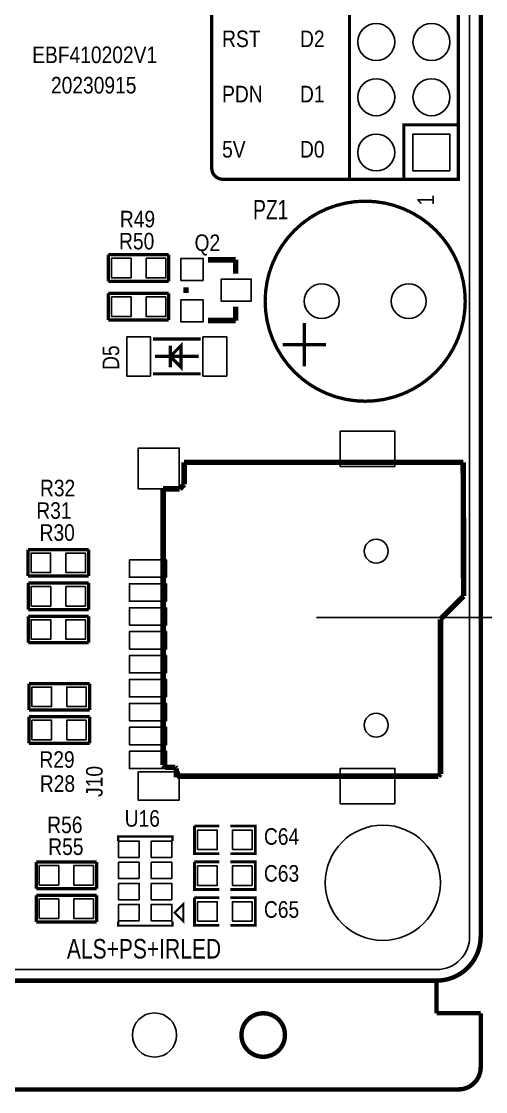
# Model space of a CAD drawing. Extents: x -25 to 204, y -24 to 158.
# Drawn here: x 154.89 to 176.23, y -5.13 to 44.08 of the extents above; entities that cross this region are included whole.
import ezdxf
from ezdxf.enums import TextEntityAlignment as Align

# ---------------------------------------------------------------- set-up
doc = ezdxf.new("R2010")
doc.units = 0
for name, color, linetype in [('BG_DESIGN_OUTLINE', 85, 'CONTINUOUS'), ('BG_DIMENSION', 2, 'CONTINUOUS'), ('BG_OUTLINE', 3, 'CONTINUOUS'), ('BG_SILKSCREEN_TOP', 7, 'CONTINUOUS'), ('PG_SILKSCREEN_TOP', 254, 'CONTINUOUS'), ('PIN_SOLDERMASK_TOP', 92, 'CONTINUOUS'), ('RD_SILKSCREEN_TOP', 7, 'CONTINUOUS'), ('RKI_ALL', 43, 'CONTINUOUS')]:
    doc.layers.add(name, color=color, linetype=linetype)

msp = doc.modelspace()

# ---------------------------------------------------------------- linework, layer by layer
at = {"layer": 'BG_DESIGN_OUTLINE'}
msp.add_lwpolyline([(0.007595, 117.940607), (0.007595, 2.004593, 0.414214), (2.039595, -0.027407), (173.975497, -0.027407, 0.414218), (176.007497, 2.004593), (176.007497, 117.940607, 0.414214), (173.975497, 119.972607), (2.039595, 119.972607, 0.414209)], format="xyb", close=True, dxfattribs=at)
at = {"layer": 'BG_DIMENSION'}
msp.add_lwpolyline([(168.457093, 16.670503), (181.058312, 16.670503)], dxfattribs=at)
at = {"layer": 'BG_OUTLINE', "const_width": 0.2032}
for points in [[(0.007595, 117.940607), (0.007595, 2.004593, 0.414214), (2.039595, -0.027407), (173.975497, -0.027407, 0.414218), (176.007497, 2.004593), (176.007497, 117.940607, 0.414214), (173.975497, 119.972607), (2.039595, 119.972607, 0.414209), (0.007595, 117.940607)], [(176.007497, -1.527404), (176.007497, -4.011397, -0.414214), (174.991497, -5.027397), (1.023595, -5.027397, -0.414214), (0.007595, -4.011397), (0.007595, -1.527404)], [(167.007515, -2.527402, 1), (165.007519, -2.527402, 1), (167.007515, -2.527402)]]:
    msp.add_lwpolyline(points, format="xyb", dxfattribs=at)
for points in [[(173.975497, -0.027407), (173.975497, -1.527404)], [(173.975497, -1.527404), (176.007497, -1.527404)]]:
    msp.add_lwpolyline(points, dxfattribs=at)
at = {"layer": 'BG_SILKSCREEN_TOP', "const_width": 0.1524}
msp.add_lwpolyline([(169.9736, 36.82271), (164.149608, 36.82271, -0.414204), (163.641608, 37.33071), (163.641608, 59.853093), (163.649812, 59.853093), (163.649812, 61.6347, -0.414194), (164.157812, 62.1427), (169.9736, 62.1427)], format="xyb", dxfattribs=at)
at = {"layer": 'PG_SILKSCREEN_TOP'}
for points, const_width in [([(169.9736, 36.82271), (169.9736, 62.1427), (174.97359, 62.1427), (174.97359, 36.82271), (169.9736, 36.82271)], 0.150012), ([(172.473595, 36.82271), (172.473595, 39.322705), (174.97359, 39.322705)], 0.150012), ([(158.884595, 32.128993), (158.884595, 33.348193)], 0.1524), ([(158.884595, 33.348193), (161.665895, 33.348193)], 0.1524), ([(161.665895, 33.348193), (161.665895, 32.128993)], 0.1524), ([(164.739295, 33.119593), (163.469295, 33.119593)], 0.254), ([(164.739295, 32.484593), (164.739295, 33.119593)], 0.254), ([(161.665895, 32.128993), (158.884595, 32.128993)], 0.1524), ([(158.884595, 30.350993), (158.884595, 31.570193)], 0.1524), ([(158.884595, 31.570193), (161.665895, 31.570193)], 0.1524), ([(161.665895, 31.570193), (161.665895, 30.350993)], 0.1524), ([(162.453295, 31.849593), (162.453295, 31.595593)], 0.254), ([(164.739295, 30.960593), (164.739295, 30.325593)], 0.254), ([(161.665895, 30.350993), (158.884595, 30.350993)], 0.1524), ([(164.739295, 30.325593), (163.469295, 30.325593)], 0.254), ([(167.895499, 30.214595), (167.895499, 28.214599)], 0.1524), ([(160.931606, 29.474592), (163.131602, 29.474592)], 0.150012), ([(162.231603, 28.174594), (162.231603, 29.174592), (161.731604, 28.674593), (162.231603, 28.174594)], 0.150012), ([(161.731604, 28.174594), (161.731604, 29.174592)], 0.150012), ([(166.895501, 29.214597), (168.895497, 29.214597)], 0.1524), ([(161.031606, 28.674593), (163.031602, 28.674593)], 0.150012), ([(160.931606, 27.874595), (163.131602, 27.874595)], 0.150012), ([(162.370821, 23.804905), (162.370821, 22.788905)], 0.254), ([(175.203612, 23.804905), (162.370821, 23.804905)], 0.254), ([(175.223221, 17.658105), (175.203612, 23.804905)], 0.254), ([(161.405621, 22.585705), (161.405621, 9.885705)], 0.254), ([(162.167621, 22.585705), (161.405621, 22.585705)], 0.254), ([(162.370821, 22.788905), (162.167621, 22.585705)], 0.254), ([(155.197302, 19.792188), (157.978602, 19.792188)], 0.1524), ([(155.197302, 18.572988), (155.197302, 19.792188)], 0.1524), ([(157.978602, 19.792188), (157.978602, 18.572988)], 0.1524), ([(157.978602, 18.572988), (155.197302, 18.572988)], 0.1524), ([(155.201112, 18.252211), (157.982412, 18.252211)], 0.1524), ([(155.201112, 17.033011), (155.201112, 18.252211)], 0.1524), ([(157.982412, 18.252211), (157.982412, 17.033011)], 0.1524), ([(174.156421, 16.591305), (175.223221, 17.658105)], 0.254), ([(157.982412, 17.033011), (155.201112, 17.033011)], 0.1524), ([(155.201112, 16.728211), (157.982412, 16.728211)], 0.1524), ([(155.201112, 15.509011), (155.201112, 16.728211)], 0.1524), ([(157.982412, 16.728211), (157.982412, 15.509011)], 0.1524), ([(174.156421, 9.479305), (174.156421, 16.591305)], 0.254), ([(157.982412, 15.509011), (155.201112, 15.509011)], 0.1524), ([(155.239212, 13.632688), (158.020512, 13.632688)], 0.1524), ([(155.239212, 12.413488), (155.239212, 13.632688)], 0.1524), ([(158.020512, 13.632688), (158.020512, 12.413488)], 0.1524), ([(158.020512, 12.413488), (155.239212, 12.413488)], 0.1524), ([(155.239212, 12.108688), (158.020512, 12.108688)], 0.1524), ([(155.239212, 10.889488), (155.239212, 12.108688)], 0.1524), ([(158.020512, 12.108688), (158.020512, 10.889488)], 0.1524), ([(158.020512, 10.889488), (155.239212, 10.889488)], 0.1524), ([(161.405621, 9.885705), (161.507221, 9.784105)], 0.254), ([(161.507221, 9.784105), (161.964421, 9.784105)], 0.254), ([(161.964421, 9.784105), (162.015221, 9.733305)], 0.254), ([(162.015221, 9.733305), (162.015221, 9.326905)], 0.254), ([(162.015221, 9.326905), (162.066021, 9.377705)], 0.254), ([(162.066021, 9.377705), (174.054821, 9.377705)], 0.254), ([(174.054821, 9.377705), (174.156421, 9.479305)], 0.254), ([(163.988699, 5.812307), (162.845699, 5.812307), (162.845699, 7.082307)], 0.127), ([(162.845699, 7.082307), (163.988699, 7.082307)], 0.127), ([(164.496699, 7.082307), (165.639699, 7.082307), (165.639699, 5.812307), (164.496699, 5.812307)], 0.127), ([(159.333667, 6.399047), (159.333667, 6.598945), (161.833535, 6.598945), (161.833535, 6.399047)], 0.100076), ([(155.570199, 5.424907), (158.351499, 5.424907)], 0.1524), ([(155.570199, 4.205707), (155.570199, 5.424907)], 0.1524), ([(158.351499, 5.424907), (158.351499, 4.205707)], 0.1524), ([(163.988699, 4.165295), (162.845699, 4.165295), (162.845699, 5.435295)], 0.127), ([(162.845699, 5.435295), (163.988699, 5.435295)], 0.127), ([(164.496699, 5.435295), (165.639699, 5.435295), (165.639699, 4.165295), (164.496699, 4.165295)], 0.127), ([(158.351499, 4.205707), (155.570199, 4.205707)], 0.1524), ([(155.570199, 3.889807), (158.351499, 3.889807)], 0.1524), ([(155.570199, 2.670607), (155.570199, 3.889807)], 0.1524), ([(158.351499, 3.889807), (158.351499, 2.670607)], 0.1524), ([(161.933611, 3.099079), (162.333661, 2.699029), (162.333661, 3.498875), (161.933611, 3.099079)], 0.100076), ([(163.988699, 2.518207), (162.845699, 2.518207), (162.845699, 3.788207)], 0.127), ([(162.845699, 3.788207), (163.988699, 3.788207)], 0.127), ([(164.496699, 3.788207), (165.639699, 3.788207), (165.639699, 2.518207), (164.496699, 2.518207)], 0.127), ([(158.351499, 2.670607), (155.570199, 2.670607)], 0.1524), ([(159.333667, 2.699029), (159.333667, 2.498877), (161.833535, 2.498877), (161.833535, 2.699029)], 0.100076)]:
    msp.add_lwpolyline(points, dxfattribs=dict(at, const_width=const_width))
at = {"layer": 'PG_SILKSCREEN_TOP', "const_width": 0.1524}
msp.add_lwpolyline([(175.295484, 31.214593, 1), (166.095705, 31.214593, 1), (175.295484, 31.214593)], format="xyb", dxfattribs=at)
at = {"layer": 'PIN_SOLDERMASK_TOP'}
for points in [[(174.593593, 37.202707), (172.893596, 37.202707), (172.893596, 38.902703), (174.593593, 38.902703)], [(159.931443, 33.188542), (159.931443, 32.288645), (159.031546, 32.288645), (159.031546, 33.188542)], [(161.531643, 33.188542), (161.531643, 32.288645), (160.631746, 32.288645), (160.631746, 33.188542)], [(162.225444, 33.182344), (163.239945, 33.182344), (163.239945, 32.167843), (162.225444, 32.167843)], [(164.079644, 32.229844), (165.449745, 32.229844), (165.449745, 31.215343), (164.079644, 31.215343)], [(159.931443, 31.410542), (159.931443, 30.510645), (159.031546, 30.510645), (159.031546, 31.410542)], [(161.531643, 31.410542), (161.531643, 30.510645), (160.631746, 30.510645), (160.631746, 31.410542)], [(162.225444, 31.277344), (163.239945, 31.277344), (163.239945, 30.262843), (162.225444, 30.262843)], [(159.731583, 27.774595), (159.731583, 29.574592), (160.831581, 29.574592), (160.831581, 27.774595)], [(163.231601, 27.774595), (163.231601, 29.574592), (164.331599, 29.574592), (164.331599, 27.774595)], [(172.060171, 23.608551), (169.54707, 23.608551), (169.54707, 25.232652), (172.060171, 25.232652)], [(162.142665, 22.581349), (160.264564, 22.581349), (160.264564, 24.459451), (162.142665, 24.459451)], [(155.331541, 18.732627), (155.331541, 19.632524), (156.231438, 19.632524), (156.231438, 18.732627)], [(156.931741, 18.732627), (156.931741, 19.632524), (157.831638, 19.632524), (157.831638, 18.732627)], [(161.553512, 18.520435), (159.853516, 18.520435), (159.853516, 19.320535), (161.553512, 19.320535)], [(161.553512, 17.420336), (159.853516, 17.420336), (159.853516, 18.220436), (161.553512, 18.220436)], [(155.335351, 17.19265), (155.335351, 18.092547), (156.235248, 18.092547), (156.235248, 17.19265)], [(156.935551, 17.19265), (156.935551, 18.092547), (157.835448, 18.092547), (157.835448, 17.19265)], [(161.553512, 16.320541), (159.853516, 16.320541), (159.853516, 17.120641), (161.553512, 17.120641)], [(155.335351, 15.66865), (155.335351, 16.568547), (156.235248, 16.568547), (156.235248, 15.66865)], [(156.935551, 15.66865), (156.935551, 16.568547), (157.835448, 16.568547), (157.835448, 15.66865)], [(161.553512, 15.220442), (159.853516, 15.220442), (159.853516, 16.020542), (161.553512, 16.020542)], [(161.553512, 14.120343), (159.853516, 14.120343), (159.853516, 14.920443), (161.553512, 14.920443)], [(161.553512, 13.020548), (159.853516, 13.020548), (159.853516, 13.820648), (161.553512, 13.820648)], [(155.373451, 12.573127), (155.373451, 13.473024), (156.273348, 13.473024), (156.273348, 12.573127)], [(156.973651, 12.573127), (156.973651, 13.473024), (157.873548, 13.473024), (157.873548, 12.573127)], [(161.553512, 11.92055), (159.853516, 11.92055), (159.853516, 12.72065), (161.553512, 12.72065)], [(155.373451, 11.049127), (155.373451, 11.949024), (156.273348, 11.949024), (156.273348, 11.049127)], [(156.973651, 11.049127), (156.973651, 11.949024), (157.873548, 11.949024), (157.873548, 11.049127)], [(161.553512, 10.820451), (159.853516, 10.820451), (159.853516, 11.620551), (161.553512, 11.620551)], [(161.553512, 9.720351), (159.853516, 9.720351), (159.853516, 10.520451), (161.553512, 10.520451)], [(162.142665, 8.270507), (160.264564, 8.270507), (160.264564, 9.570504), (162.142665, 9.570504)], [(172.060171, 8.108455), (169.54707, 8.108455), (169.54707, 9.732556), (172.060171, 9.732556)], [(162.992638, 5.997346), (162.992638, 6.897243), (163.892535, 6.897243), (163.892535, 5.997346)], [(164.592838, 5.997346), (164.592838, 6.897243), (165.492735, 6.897243), (165.492735, 5.997346)], [(160.308544, 5.63386), (159.358533, 5.63386), (159.358533, 6.383947), (160.308544, 6.383947)], [(161.808668, 5.63386), (160.858657, 5.63386), (160.858657, 6.383947), (161.808668, 6.383947)], [(160.308544, 4.663834), (159.358533, 4.663834), (159.358533, 5.413921), (160.308544, 5.413921)], [(161.808668, 4.663834), (160.858657, 4.663834), (160.858657, 5.413921), (161.808668, 5.413921)], [(155.704438, 4.365346), (155.704438, 5.265242), (156.604335, 5.265242), (156.604335, 4.365346)], [(157.304638, 4.365346), (157.304638, 5.265242), (158.204535, 5.265242), (158.204535, 4.365346)], [(162.992638, 4.350334), (162.992638, 5.250231), (163.892535, 5.250231), (163.892535, 4.350334)], [(164.592838, 4.350334), (164.592838, 5.250231), (165.492735, 5.250231), (165.492735, 4.350334)], [(160.308544, 3.694062), (159.358533, 3.694062), (159.358533, 4.444149), (160.308544, 4.444149)], [(161.808668, 3.694062), (160.858657, 3.694062), (160.858657, 4.444149), (161.808668, 4.444149)], [(155.704438, 2.830246), (155.704438, 3.730142), (156.604335, 3.730142), (156.604335, 2.830246)], [(157.304638, 2.830246), (157.304638, 3.730142), (158.204535, 3.730142), (158.204535, 2.830246)], [(160.308544, 2.724036), (159.358533, 2.724036), (159.358533, 3.474123), (160.308544, 3.474123)], [(161.808668, 2.724036), (160.858657, 2.724036), (160.858657, 3.474123), (161.808668, 3.474123)], [(162.992638, 2.703246), (162.992638, 3.603142), (163.892535, 3.603142), (163.892535, 2.703246)], [(164.592838, 2.703246), (164.592838, 3.603142), (165.492735, 3.603142), (165.492735, 2.703246)]]:
    msp.add_lwpolyline(points, close=True, dxfattribs=at)
for centre, radius in [((171.203595, 43.132705), 0.849998), ((173.743595, 43.132705), 0.849998), ((171.203595, 40.592705), 0.849998), ((173.743595, 40.592705), 0.849998), ((171.203595, 38.052705), 0.849998), ((168.695599, 31.214593), 0.800849), ((172.695591, 31.214593), 0.800849), ((171.20362, 19.720585), 0.549999), ((171.20362, 11.720601), 0.549999), ((171.507709, 4.472407), 2.649995), ((161.007527, -2.527402), 1.016)]:
    msp.add_circle(centre, radius, dxfattribs=at)
at = {"layer": 'RKI_ALL'}
msp.add_lwpolyline([(0.515595, 2.004593), (0.515595, 117.940607, -0.414207), (2.039595, 119.464607), (173.975497, 119.464607, -0.414214), (175.499497, 117.940607), (175.499497, 2.004593, -0.41422), (173.975497, 0.480593), (2.039595, 0.480593, -0.414214)], format="xyb", close=True, dxfattribs=at)

# ---------------------------------------------------------------- texts
at = {"layer": 'BG_SILKSCREEN_TOP'}
for s, height, width, p in [('RST', 0.762, 0.866667, (164.116995, 42.898593)), ('D2', 0.762, 0.866667, (167.698395, 42.898593)), ('EBF410202V1', 0.762, 0.866667, (155.3845, 42.164)), ('20230915', 0.762, 0.866667, (156.2481, 40.767)), ('PDN', 0.762, 0.866667, (164.116995, 40.358593)), ('D1', 0.762, 0.866667, (167.698395, 40.358593)), ('5V', 0.762, 0.866667, (164.116995, 37.818593)), ('D0', 0.762, 0.866667, (167.698395, 37.818593)), ('ALS+PS+IRLED', 0.899897, 0.802958, (156.979595, 0.988593))]:
    msp.add_text(s, height=height, dxfattribs=dict(at, width=width)).set_placement(p)
at = {"layer": 'PG_SILKSCREEN_TOP', "width": 0.866667}
msp.add_text('1', height=0.762, rotation=90, dxfattribs=at).set_placement((173.861095, 35.619512))
at = {"layer": 'RD_SILKSCREEN_TOP'}
for s, height, width, p in [('PZ1', 0.889, 0.742857, (165.542062, 34.978543)), ('R49', 0.762, 0.866667, (159.415988, 34.609811)), ('R50', 0.762, 0.866667, (159.379209, 33.59531)), ('R31', 0.762, 0.866667, (155.574695, 21.209991)), ('R56', 0.762, 0.866667, (156.076599, 6.756095)), ('U16', 0.762, 0.866667, (159.636993, 7.051294)), ('R55', 0.762, 0.866667, (156.122903, 5.750789))]:
    msp.add_text(s, height=height, dxfattribs=dict(at, width=width)).set_placement(p)
at = {"layer": 'RD_SILKSCREEN_TOP', "width": 0.866667}
for s, p in [('Q2', (163.437291, 33.521599)), ('R32', (156.552392, 22.243009)), ('R30', (156.533799, 20.195311)), ('R29', (156.526992, 9.760001)), ('R28', (156.545509, 8.653297)), ('C64', (166.849603, 6.220993)), ('C63', (166.849603, 4.523689)), ('C65', (166.849603, 2.863596))]:
    msp.add_text(s, height=0.762, dxfattribs=at).set_placement(p, align=Align.CENTER)
for s, p in [('D5', (159.385, 28.0543)), ('J10', (158.623, 8.4201))]:
    msp.add_text(s, height=0.762, rotation=90, dxfattribs=at).set_placement(p)

doc.saveas('drawing.dxf')
